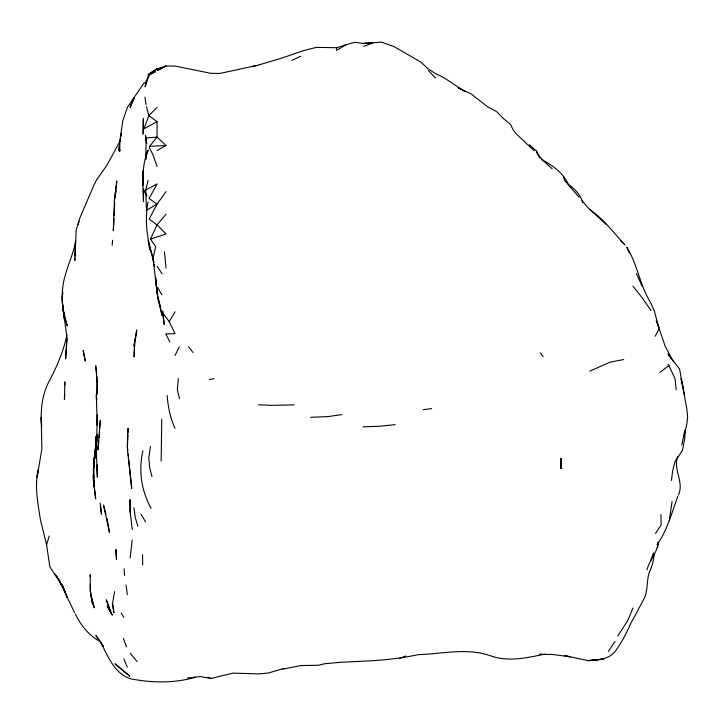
<?xml version="1.0" encoding="UTF-8"?>
<svg xmlns="http://www.w3.org/2000/svg" width="724" height="724" viewBox="0 0 724 724"><rect width="100%" height="100%" fill="white"/><g stroke="black" fill="none" stroke-linecap="round" stroke-linejoin="round"><path stroke-width="1.09" d="M96.618 449.242L96.799 436.002L96.274 449.043L97.36 477.152L96.962 467.016L96.772 470.066L97.351 464.636M146.474 106.636L148.836 115.641L157.072 121.614L157.072 137.098L149.587 146.311L149.497 147.977L152.954 154.737L157.081 166.484M345.638 44.906L336.66 47.721L336.66 50.372L345.638 44.906L354.615 42.318L363.593 43.422L372.579 43.169L363.602 46.363M157.072 150.565L166.049 145.533L157.072 137.098L146.203 137.895L145.705 159.615M143.578 188.285L143.488 201.679C142.664 184.43 141.252 166.475 148.094 150.139L146.13 156.411L146.547 153.135M142.981 177.136L142.827 185.606L143.108 170.792L143.062 172.909M561.353 458.346L560.874 468.437L560.856 458.392L561.145 468.437L561.652 468.301L560.874 468.437M113.985 218.711L113.324 230.784L114.419 200.313L116.763 180.928L116.374 187.616M93.749 476.537L93.677 478.645L93.45 469.043L95.45 448.563L93.523 468.193M94.075 467.025L94.22 462.799M96.799 436.002L96.274 449.043L97.432 414.906L97.233 425.386L96.31 394.806L96.654 399.214M114.093 215.671L114.736 202.874M74.925 258.242L74.844 260.414L76.174 230.069L80.02 217.58L94.22 184.457L96.708 179.715L107.071 164.963L119.967 141.298M75.006 256.07L75.577 240.884C73.785 252.984 68.192 263.835 65.196 275.572C60.735 289.917 62.038 305.238 64.563 319.827L62.608 305.184L67.142 338.913M99.55 432.346L99.134 437.794M93.749 467.215L93.242 478.401L94.147 458.265L93.849 464.98M127.777 435.015L127.424 449.423L131.714 488.419L128.791 460.129M127.877 432.78L128.085 428.309L127.279 446.201L127.804 450.654M96.265 446.681L96.627 438.88M97.088 439.124L97.242 435.748L96.962 439.07M99.695 428.092L100.328 420.273L97.939 450.002L98.808 441.124M685.166 430.165L684.705 438.726L682.451 450.4L674.949 461.722L672.641 470.763L671.447 480.437M66.255 349.004L65.64 358.778L66.88 339.221L66.4 346.832M64.807 394.281L64.418 399.548L64.861 381.865L64.898 384.951M657.917 542.52C657.709 552.638 649.184 560.222 646.966 569.987M119.867 149.307L119.686 151.506L119.768 141.189L122.917 120.238L127.469 107.243L144.203 82.717M112.175 245.346L112.618 240.232M178.394 378.516L177.326 389.503L179.471 398.634M97.079 437.993L97.432 434.735M146.112 157.651L146.61 153.217M132.157 540.004L130.139 557.905M95.161 455.586L94.835 458.582L95.975 436.472L96.211 441.568M95.686 451.097L95.939 448.853L94.22 457.975L96.03 448.654M657.799 545.136L657.483 547.76L658.188 542.167M120.193 141.433L120.609 138.212M145.687 159.561L146.664 151.995M114.419 200.313L116.283 186.276M135.913 336.054L136.745 329.999L134.736 341.52L134.076 356.814L134.736 341.52L135.777 337.058L133.641 346.199M677.574 456.79C672.904 469.786 684.397 482.148 678.46 494.854M669.275 520.656L672.08 501.533M142.945 450.826C138.203 470.356 141.488 490.845 151.063 508.357M681.746 444.907L684.995 429.993M150.502 446.464L148.773 457.839L149.705 467.659L151.995 476.709M654.288 553.48C653.5 559.661 652.532 565.924 649.582 571.498C646.279 580.567 648.342 590.549 643.781 599.255C639.464 607.065 635.554 615.237 630.912 622.93C626.722 633.057 621.473 642.767 615.02 651.636C608.305 659.609 597.689 660.197 588.087 660.614L564.847 655.682L570.123 656.804L552.168 654.424L539.814 654.469M112.645 603.11L114.546 591.653M115.062 197.353L115.433 195.218M115.813 193.091L116.184 190.964M66.925 334.642C63.757 350.706 57.187 365.756 49.739 380.227C41.847 394.137 40.3 410.689 41.648 426.373L41.196 417.241L41.901 448.762L37.141 477.116L38.164 469.858C34.417 486.13 37.838 502.999 40.345 519.244L46.571 544.774L49.856 566.792L61.205 584.322L58.309 578.53L74.681 612.839M78.319 224.386L78.934 221.3M119.786 143.497L118.338 150.728L119.759 146.673M153.026 257.228C146.791 239.517 144.574 220.241 148.094 201.842M62.644 292.532C61.178 303.854 64.038 315.139 67.278 325.954C63.965 315.184 61.259 303.664 62.753 292.415M684.117 435.911L686.85 424.047L687.619 417.196L686.85 408.997L679.601 369.095L667.99 354.018L671.112 358.561M161.253 311.239L161.977 315.42L157.642 297.184L153.036 258.368L155.687 246.468L150.456 239.128L156.891 225.037L166.058 214.213M146.393 208.403L145.75 190.005L148.103 180.348M145.904 83.694L145.026 86.735L149.126 75.187L157.081 68.816L166.058 65.993L175.036 66.074L210.956 73.341L219.933 73.432L257.69 65.287L281.401 58.246L303.863 50.481L316.46 47.377L336.66 47.721M46.571 544.774L49.286 536.013M650.939 560.032L653.356 552.937M677.872 496.139C671.809 512.646 667.293 530.176 657.057 544.71M632.984 608.069L627.509 620.966L617.762 636.07M615.02 641.428L608.395 651.401M175.036 355.439L179.389 346.841M145.035 83.197L148.103 77.278L148.32 74.472L156.493 69.07M655.157 336.244L658.804 329.257M169.905 341.945L165.778 333.963L175.036 333.565L169.19 321.628L175.036 311.791M655.546 533.47L661.13 524.918L660.958 514.646M166.058 191.57L157.036 204.222L149.144 219.146L156.891 224.829M157.072 107.414L148.836 115.641L143.931 128.845L157.072 121.614M659.917 372.462L668.895 365.511L667.899 364.335M157.081 68.816L148.32 74.472L149.126 75.187L155.705 71.613M146.32 210.412L156.981 204.141L149.081 198.448L157.081 183.914L145.75 190.005M157.588 70.59L166.058 65.993L157.081 70.246M589.843 371.104L610.214 362.136L623.726 359.566M291.763 60.445L300.741 56.264M283.835 668.433L268.613 672.967L259.454 673.881L232.992 673.13L210.956 678.469L201.969 676.913M282.785 669.166L300.75 665.573L318.705 665.247L324.497 663.754L339.999 662.342L372.027 660.731C387.82 659.79 403.087 657.835 418.517 654.632C441.912 653.908 466.346 647.745 489.098 655.347M399.512 658.559L405.503 656.225M403.865 656.849L405.721 656.134M194.991 677.347C174.222 683.42 151.289 682.94 130.139 678.678C113.949 673.248 107.487 655.175 100.22 641.392L103.197 646.188L95.858 635.437L100.039 641.5C88.853 635.554 80.97 625.382 75.423 614.233M150.456 239.128L166.049 233.97L157.47 225.164M251.599 66.68L257.69 65.287M209.336 379.53L213.987 378.715M327.954 416.59L341.891 414.59M423.223 409.703L431.631 408.58M545.308 654.007C527.19 657.799 507.967 662.397 489.895 655.564M395.195 424.626L380 426.219L363.131 426.852M187.57 678.017L201.037 676.506M149.587 146.311L166.049 145.533M539.751 654.252L541.977 654.152M310.659 417.286L327.492 416.644M372.579 43.169L363.674 43.449L381.557 42.119L394.082 46.626L420.997 62.192L427.839 68.608L435.432 73.504L444.409 77.984L464.908 91.613M294.324 404.906L271.98 405.331L258.531 404.834M207.96 677.202L210.956 678.469M461.016 89.369L458.102 87.685L471.351 94.075L487.533 106.727L496.809 111.74L503.234 118.392L510.547 124.546L513.162 129.84L516.248 133.768L534.212 150.845M541.516 159.542C552.611 165.262 563.028 172.801 568.467 184.421C574.937 188.901 580.422 194.991 582.92 202.566M590.105 209.942C603.572 218.847 613.119 232.205 623.998 243.87M606.042 224.313L588.078 207.797L581.96 200.666M529.398 144.764L536.511 151.035L540.113 158.022M620.477 240.793L625.138 245.011M552.168 168.81L543.19 160.638L537.362 154.185L536.511 151.035M428.508 70.599L435.432 78.011M137.135 661.555L130.139 653.211M55.033 574.168L57.649 577.254M579.1 197.263L564.421 180.176L563.734 176.783M632.975 286.27L641.944 297.51L650.939 310.46M188.593 346.814L192.991 352.479M540.294 352.869L543.19 356.679M163.914 314.307L169.19 321.628M157.244 266.504L162.113 273.862M121.161 613.147L123.922 617.346M141.008 514.158L145.56 521.904M157.678 287.491L161.868 294.749M673.076 361.195L665.202 346.307L656.315 320.334L658.876 328.017L654.396 311.076L650.559 302.487C639.754 285.292 637.636 264.459 626.803 247.291L629.265 253.002M146.791 195.887L144.393 190.783L146.71 195.752M668.895 365.511L675.094 378.86L676.18 389.847M175.036 428.409C170.212 418.119 168.022 406.671 167.135 395.385M636.342 273.536L641.953 285.862M123.822 658.876L127.288 667.238M123.406 638.378L126.546 646.93M137.877 526.33L135.261 517.479L133.94 507.868M157.642 297.184L161.072 310.189M105.994 514.275L103.496 505.053L109.469 532.366L107.016 518.42M156.212 283.745L157.072 292.849L160.23 306.062M683.13 387.793L681.085 378.607L684.361 394.571M153.769 262.432L148.203 240.431L149.768 249.889L149.75 247.771M154.212 264.531L154.655 266.631L154.266 264.577M153.036 258.368L153.85 262.504M112.374 603.499L113.885 612.766L112.781 604.187M132.302 529.552L130.139 511.94L130.039 499.75L130.139 511.94M146.682 143.533L145.443 135.27L146.628 143.542M144.945 97.152L146.013 104.5M125.994 585.037L127.333 594.63M96.708 373.846L95.695 365.765L97.342 383.847L96.971 394.435L96.935 376.842M128.202 453.993L128.465 456.22M96.654 399.494L96.392 397.268L96.69 400.463M100.564 506.411L101.487 514.266L100.184 503.144M146.203 137.895L146.655 142.248M164.439 251.789L166.049 268.097M124.03 568.756L124.673 575.435M157.072 292.849L155.642 277.609L156.022 281.699M93.74 475.559L93.45 469.043L94.22 486.41L93.93 479.903M161.742 419.241L161.171 461.043M142.537 554.747L142.673 565.037M90.192 576.775L90.174 574.621L90.319 590.766L92.536 604.359L90.319 590.766L90.265 584.304M143.334 118.817L143.144 133.949L143.334 118.817M121.161 133.913L120.971 136.112L121.161 133.913M130.664 105.396L130.139 107.433L134.347 97.758L130.664 105.396M603.635 659.021L588.087 660.614L603.635 659.021M129.759 676.18L115.107 663.899L129.759 676.18M112.184 615.002L107.297 606.205L112.184 615.002M67.278 597.653L62.246 584.929L67.278 597.653M111.568 614.106L106.31 599.997L111.568 614.106M85.242 360.905L83.179 350.552L85.242 360.905M94.22 607.726L90.817 594.983L94.22 607.726M164.013 322.261L162.601 311.076L164.176 324.524L164.013 322.261M94.518 489.162L93.342 479.478L95.668 498.872L94.518 489.162M116.184 553.851L115.894 549.398L116.51 559.408L116.184 553.851"/></g></svg>
